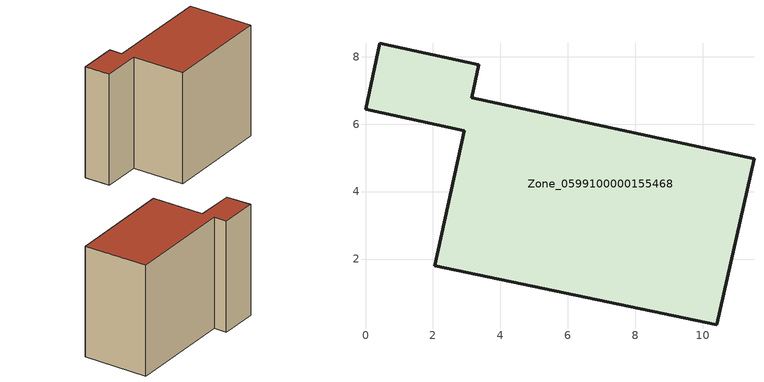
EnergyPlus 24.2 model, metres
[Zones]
Zone_0599100000155468
 floor ground (C_G): 2.93,5.8 0,6.44 0.42,8.4 3.36,7.76 3.15,6.78 11.52,4.97 10.41,0.04 2.06,1.8 z0
 wall outside (C_F): 3.36,7.76 0.42,8.4 0,6.44 2.93,5.8 2.06,1.8 10.41,0.04 11.52,4.97 3.15,6.78 3.36,7.76 z0:8.69
 roof outside (C_R): 10.41,0.04 11.52,4.97 3.15,6.78 3.36,7.76 0.42,8.4 0,6.44 2.93,5.8 2.06,1.8 z8.69
[BUILDING]
Pand.0599100000155468: North Axis=0; Terrain=City; Loads Convergence Tolerance Value=0.04; Temperature Convergence Tolerance Value=0.4; Solar Distribution=FullExterior; Maximum Number of Warmup Days=25; Minimum Number of Warmup Days=1
[Site:Location]
Rotterdam.The.Hague.AP_ZH_NLD Design_Conditions: Latitude=51.96; Longitude=4.45; Time Zone=1; Elevation=-4.5
[SITE:GROUNDTEMPERATURE:BUILDINGSURFACE]
18, 18, 18, 18, 18, 18, 18, 18, 18, 18, 18, 18
[MATERIAL] Thermal Absorptance=0.9; Solar Absorptance=0.7; Visible Absorptance=0.7
Name | Roughness | Thickness | Conductivity | Density | Specific Heat
G.TI.1975-1991 | MediumSmooth | 0.15 | 0.288461 | 540 | 1210
F.TI.1975-1991 | Rough | 0.3 | 0.230769 | 1920 | 840
R.TI.1975-1991 | MediumRough | 0.2 | 0.153846 | 1500 | 1000
[CONSTRUCTION]
C_G: G.TI.1975-1991
C_F: F.TI.1975-1991
C_R: R.TI.1975-1991
[ZONE]
Zone_0599100000155468: Type=1; Multiplier=1; Ceiling Height=Autocalculate; Volume=Autocalculate; Floor Area=autocalculate; Part of Total Floor Area=Yes
[ZONEINFILTRATION:DESIGNFLOWRATE]
Infil_Zone_0599100000155468: Zone or ZoneList or Space or SpaceList=Zone_0599100000155468; Schedule=AlwaysOn; Design Flow Rate Calculation Method=Flow/Area; Flow Rate per Floor Area=0.003; Constant Term Coefficient=1; Temperature Term Coefficient=0; Velocity Term Coefficient=0; Velocity Squared Term Coefficient=0
[HVACTEMPLATE:ZONE:IDEALLOADSAIRSYSTEM]
Zone_0599100000155468: Maximum Heating Supply Air Temperature=50; Minimum Cooling Supply Air Temperature=13; Maximum Heating Supply Air Humidity Ratio=0.0156; Minimum Cooling Supply Air Humidity Ratio=0.0077; Heating Limit=NoLimit; Cooling Limit=NoLimit; Dehumidification Control Type=ConstantSensibleHeatRatio; Cooling Sensible Heat Ratio=0.7; Dehumidification Setpoint=60; Humidification Control Type=None; Humidification Setpoint=30; Outdoor Air Method=None; Outdoor Air Flow Rate per Person=0.00944; Outdoor Air Flow Rate per Zone Floor Area=0; Outdoor Air Flow Rate per Zone=0; Demand Controlled Ventilation Type=None; Outdoor Air Economizer Type=NoEconomizer; Heat Recovery Type=None; Sensible Heat Recovery Effectiveness=0.7; Latent Heat Recovery Effectiveness=0.65
[ZONECONTROL:THERMOSTAT]
ThermostatControl_Zone_0599100000155468: Zone or ZoneList=Zone_0599100000155468; Control Type Schedule=DualSetpointControlType; Control 1=Thermostat_Zone_0599100000155468; Temperature Difference Between Cutout And Setpoint=0
[THERMOSTATSETPOINT:DUALSETPOINT]
Thermostat_Zone_0599100000155468: Heating Setpoint Temperature Schedule=HeatingSetpoint_Zone_0599100000155468; Cooling Setpoint Temperature Schedule=CoolingSetpoint_Zone_0599100000155468
[SCHEDULE:COMPACT]
HeatingSetpoint_Zone_0599100000155468: Through: 12/31, For: AllDays, Until: 24:00, 21
CoolingSetpoint_Zone_0599100000155468: Through: 12/31, For: AllDays, Until: 24:00, 24
DualSetpointControlType: Through: 12/31, For: AllDays, Until: 24:00, 4
AlwaysOn: Through: 12/31, For: AllDays, Until: 24:00, 1
